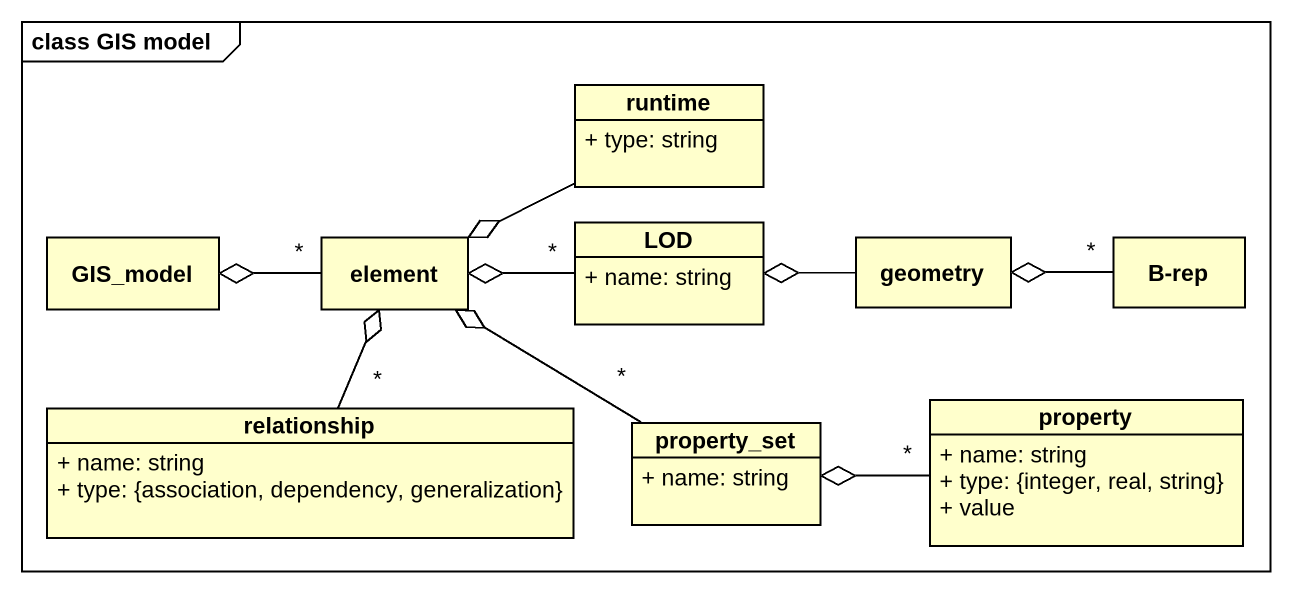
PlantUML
@startuml
mainframe class GIS model
hide circle
hide empty members
skinparam classAttributeIconSize 0
class runtime {
  + type: string
}
class GIS_model
class element
class LOD {
  + name: string
}
class geometry
class "B-rep" as B_rep
class relationship {
  + name: string
  + type: {association, dependency, generalization}
}
class property_set {
  + name: string
}
class property {
  + name: string
  + type: {integer, real, string}
  + value
}
runtime -left-o element
element "*" -left-o GIS_model
LOD "*" -left-o element
geometry -left-o LOD
B_rep "*" -left-o geometry
relationship "*" -up-o element
property_set "*" -up-o element
property "*" -left-o property_set
@enduml
